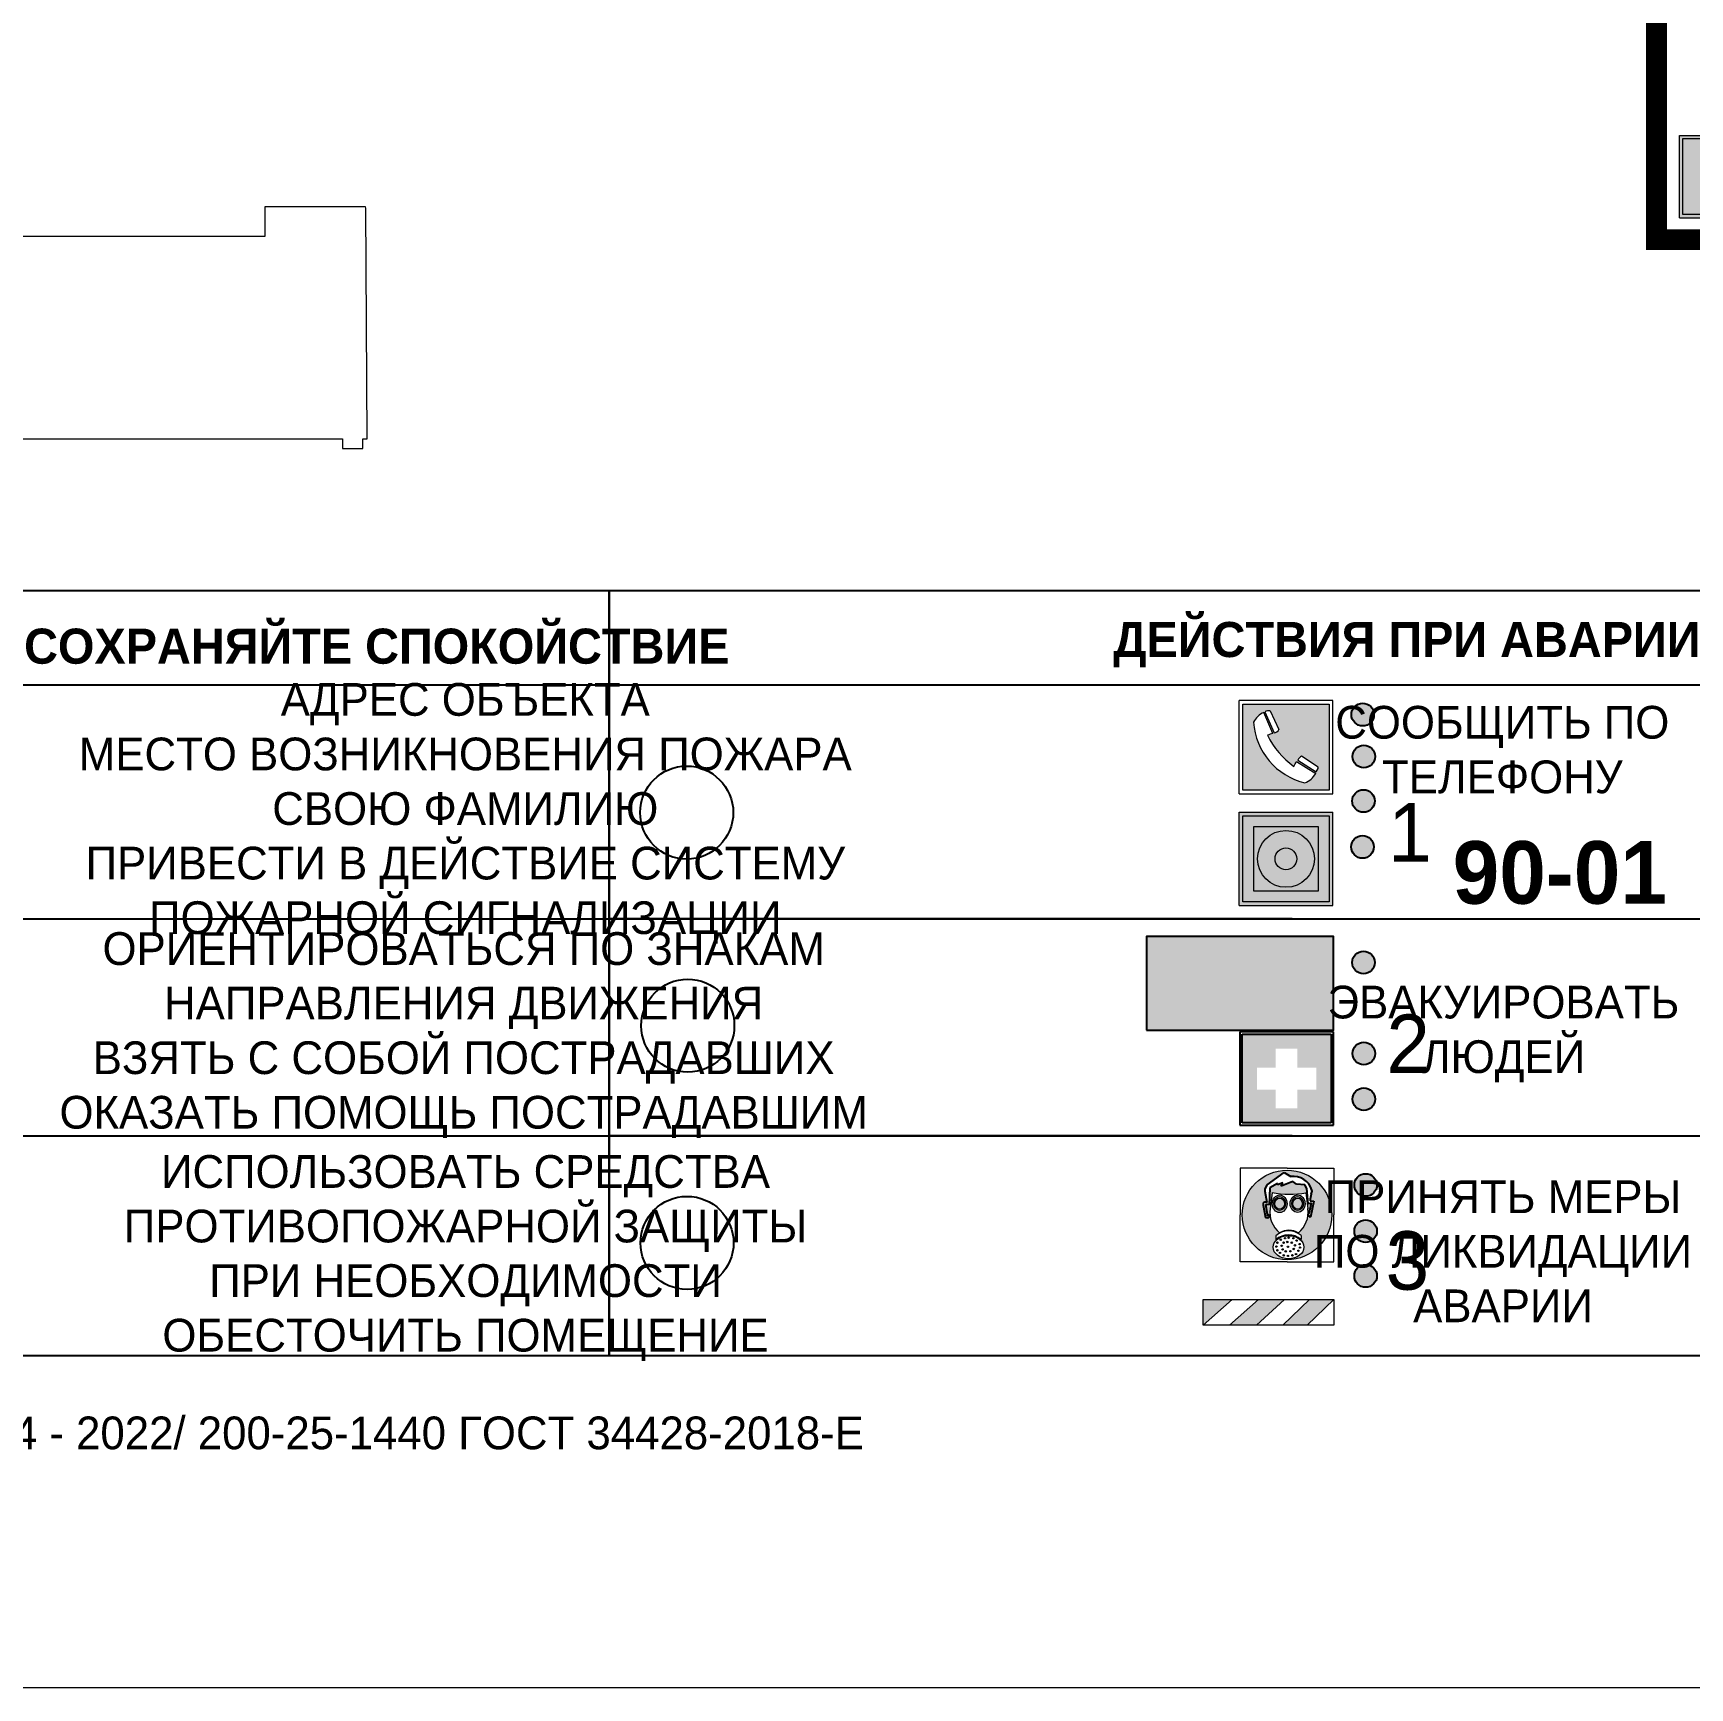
# Model space of a CAD drawing. Header units: millimetres. Extents: x 13810 to 67229, y 12374 to 21950.
# Drawn here: x 38878.2 to 39020, y 14549.1 to 14690.6 of the extents above; entities that cross this region are included whole.
import ezdxf

# ---------------------------------------------------------------- set-up
doc = ezdxf.new("R2010")
doc.units = ezdxf.units.MM
doc.styles.add('обычный', font='arial.ttf')

# ---------------------------------------------------------------- blocks, each defined once
blk = doc.blocks.new('A$C3AD82952')
at = {"true_color": 0xf5f5ff}
h = blk.add_hatch(color=7, dxfattribs=at)
h.dxf.hatch_style = 1
h.paths.add_polyline_path([(8.21, 8.73, 0.414214), (7.89, 9.05), (7.22, 9.05), (7.22, 9.92), (7.59, 9.92, 1), (7.57, 10.36), (7.22, 10.36), (7.22, 10.6), (6.43, 10.6), (6.43, 10.36), (6.01, 10.36), (4.74, 9.59), (4.74, 8.69), (4.98, 8.73), (4.98, 9.26), (6.12, 9.91), (6.43, 9.91), (6.43, 9.05), (5.76, 9.05, 0.414214), (5.44, 8.73), (5.44, 2.2), (8.21, 2.2)], flags=0)
h.paths.add_polyline_path([(12.8, 12.8), (0, 12.8), (0, 0), (12.8, 0)])
h.paths.add_polyline_path([(0.51, 12.29), (12.29, 12.29), (12.29, 0.51), (0.51, 0.51)], flags=16)
h.paths.add_polyline_path([(4.74, 9.59), (6.01, 10.36), (6.43, 10.36), (6.43, 10.6), (7.22, 10.6), (7.22, 10.36), (7.59, 10.36, -0.94586), (7.59, 9.92), (7.22, 9.92), (7.22, 9.05), (7.89, 9.05, -0.414214), (8.21, 8.73), (8.21, 2.2), (5.44, 2.2), (5.44, 8.73, -0.414214), (5.76, 9.05), (6.43, 9.05), (6.43, 9.91), (6.12, 9.91), (4.98, 9.26), (4.98, 8.73), (4.74, 8.69)], flags=0)
h = blk.add_hatch(color=242)
h.dxf.hatch_style = 1
h.paths.add_polyline_path([(12.29, 12.29), (0.51, 12.29), (0.51, 0.51), (12.29, 0.51)])
h.paths.add_polyline_path([(4.74, 8.69), (4.74, 9.59), (6.01, 10.36), (6.43, 10.36), (6.43, 10.6), (7.22, 10.6), (7.22, 10.36), (7.59, 10.36, -0.94586), (7.59, 9.92), (7.22, 9.92), (7.22, 9.05), (7.89, 9.05, -0.414214), (8.21, 8.73), (8.21, 2.2), (5.44, 2.2), (5.44, 8.73, -0.414214), (5.76, 9.05), (6.43, 9.05), (6.43, 9.91), (6.12, 9.91), (4.98, 9.26), (4.98, 8.73)], flags=16)
h = blk.add_hatch(color=7, dxfattribs=at)
h.dxf.hatch_style = 1
h.paths.add_polyline_path([(8.21, 8.73, 0.414214), (7.89, 9.05), (7.22, 9.05), (7.22, 9.92), (7.59, 9.92, 1), (7.57, 10.36), (7.22, 10.36), (7.22, 10.6), (6.43, 10.6), (6.43, 10.36), (6.01, 10.36), (4.74, 9.59), (4.74, 8.69), (4.98, 8.73), (4.98, 9.26), (6.12, 9.91), (6.43, 9.91), (6.43, 9.05), (5.76, 9.05, 0.414214), (5.44, 8.73), (5.44, 2.2), (8.21, 2.2)])
at = {"color": 242, "lineweight": 5}
for p, q in [((0, 0), (0, 12.8)), ((0, 12.8), (12.8, 12.8)), ((6.01, 10.36), (4.74, 9.59)), ((6.01, 10.36), (6.43, 10.36)), ((7.22, 10.6), (6.43, 10.6)), ((6.43, 10.6), (6.43, 10.36)), ((7.22, 10.36), (7.22, 10.6)), ((7.59, 10.36), (7.22, 10.36)), ((12.8, 0), (12.8, 12.8)), ((4.74, 9.59), (4.74, 8.69)), ((4.74, 8.69), (4.98, 8.73)), ((4.98, 9.26), (6.12, 9.91)), ((4.98, 8.73), (4.98, 9.26)), ((5.44, 2.2), (5.44, 8.73)), ((5.76, 9.05), (6.43, 9.05)), ((6.12, 9.91), (6.43, 9.91)), ((6.43, 9.91), (6.43, 9.05)), ((7.22, 9.05), (7.22, 9.92)), ((7.59, 9.92), (7.22, 9.92)), ((7.89, 9.05), (7.22, 9.05)), ((8.21, 2.2), (8.21, 8.73)), ((0, 0), (12.8, 0)), ((5.44, 2.2), (8.21, 2.2))]:
    blk.add_line(p, q, dxfattribs=at)
blk.add_lwpolyline([(0.51, 12.29), (12.29, 12.29), (12.29, 0.51), (0.51, 0.51)], close=True, dxfattribs=at)
for centre, radius, start, end in [((7.58, 10.14), 0.223, 273.1875, 86.8125), ((5.76, 8.73), 0.32, 90, 180), ((7.89, 8.73), 0.32, 0, 90)]:
    blk.add_arc(centre, radius, start, end, dxfattribs=at)
blk = doc.blocks.new('A$C38D26F80')
h = blk.add_hatch(color=5)
h.dxf.hatch_style = 1
h.paths.add_polyline_path([(-8.77, -4.48, 1), (-0.19, -4.48, 1)])
h.paths.add_polyline_path([(-6.75, -3.58), (-6.75, -3.31), (-6.62, -3.22), (-6.5, -3.22), (-6.42, -3.3), (-6.39, -3.28), (-6.59, -2.23), (-6.59, -2.01), (-6.38, -1.58), (-4.76, -0.4), (-4.13, -0.79, -0.362848), (-2.1, -2.1, -0.201049), (-2.17, -2.48, 0.085434), (-2.26, -3.13), (-1.9, -3.16), (-2.25, -4.7), (-2.4, -4.59), (-2.43, -4.34), (-2.36, -4.34), (-2.14, -3.34), (-2.47, -3.42), (-2.58, -1.95), (-2.77, -1.58), (-3.58, -1.52), (-3.92, -1.26), (-5.05, -1.73), (-4.87, -1.39), (-5.41, -1.6), (-5.41, -1.46), (-6.13, -1.87), (-6.18, -3.5), (-6.56, -3.47), (-6.37, -4.59), (-6.16, -4.43), (-6.16, -4.66), (-6.36, -4.79), (-6.37, -4.8), (-6.51, -4.76)], flags=16)
h.paths.add_polyline_path([(-6.51, -4.76), (-6.36, -4.79), (-6.37, -4.8)], flags=0)
h.paths.add_polyline_path([(-5.92, -2.34, 0.089508), (-2.67, -2.35), (-2.48, -3.88, -0.268602), (-3.4, -6.18, 0.262449), (-5.2, -6.18, -0.268602), (-6.11, -3.88)], flags=16)
edge = h.paths.add_edge_path(flags=16)
edge.add_ellipse((-5.19, -3.41), major_axis=(0, 0.842), ratio=0.848992, start_angle=0, end_angle=360)
edge = h.paths.add_edge_path(flags=0)
edge.add_ellipse((-5.19, -3.39), major_axis=(0, 0.665), ratio=0.853798, start_angle=0, end_angle=360)
edge = h.paths.add_edge_path(flags=0)
edge.add_ellipse((-5.19, -3.4), major_axis=(0, 0.528), ratio=0.864094, start_angle=0, end_angle=360)
edge = h.paths.add_edge_path(flags=16)
edge.add_ellipse((-3.47, -3.4), major_axis=(0, 0.842), ratio=0.848992, start_angle=0, end_angle=360)
h.paths.add_polyline_path([(-3.13, -6.45), (-3.13, -6.84, 0.383174), (-5.57, -6.85), (-5.57, -6.49, -0.369952)], flags=16)
edge = h.paths.add_edge_path(flags=0)
edge.add_ellipse((-3.47, -3.39), major_axis=(0, 0.665), ratio=0.853798, start_angle=0, end_angle=360)
edge = h.paths.add_edge_path(flags=0)
edge.add_ellipse((-3.47, -3.4), major_axis=(0, 0.528), ratio=0.864094, start_angle=0, end_angle=360)
edge = h.paths.add_edge_path(flags=16)
edge.add_ellipse((-4.34, -7.57), major_axis=(-1.48, 0), ratio=0.744955, start_angle=0, end_angle=360)
h.paths.add_polyline_path([(-5.01, -6.85, -1), (-5.15, -6.85, -1)], flags=0)
h.paths.add_polyline_path([(-5.33, -7.14, -1), (-5.47, -7.14, -1)], flags=0)
h.paths.add_polyline_path([(-4.61, -6.71, -1), (-4.74, -6.71, -1)], flags=16)
h.paths.add_polyline_path([(-5.43, -7.51, -1), (-5.57, -7.51, -1)], flags=0)
h.paths.add_polyline_path([(-4.26, -6.67, -1), (-4.4, -6.67, -1)], flags=16)
h.paths.add_polyline_path([(-4.74, -7.14, -1), (-4.88, -7.14, -1)], flags=0)
h.paths.add_polyline_path([(-4.93, -7.43, -1), (-5.07, -7.43, -1)], flags=0)
h.paths.add_polyline_path([(-4.41, -7.07, -1), (-4.54, -7.07, -1)], flags=0)
h.paths.add_polyline_path([(-5.33, -7.87, -1), (-5.46, -7.87, -1)], flags=0)
h.paths.add_polyline_path([(-3.8, -6.71, -1), (-3.94, -6.71, -1)], flags=16)
h.paths.add_polyline_path([(-4.85, -7.78, -1), (-4.98, -7.78, -1)], flags=0)
h.paths.add_polyline_path([(-3.96, -7.14, -1), (-4.1, -7.14, -1)], flags=0)
h.paths.add_polyline_path([(-4.33, -7.53, -1), (-4.47, -7.53, -1)], flags=0)
h.paths.add_polyline_path([(-5.09, -8.12, -1), (-5.23, -8.12, -1)], flags=0)
h.paths.add_polyline_path([(-3.5, -6.94, -1), (-3.64, -6.94, -1)], flags=0)
h.paths.add_polyline_path([(-4.54, -7.97, -1), (-4.68, -7.97, -1)], flags=0)
h.paths.add_polyline_path([(-3.66, -7.39, -1), (-3.8, -7.39, -1)], flags=0)
h.paths.add_polyline_path([(-4.73, -8.35, -1), (-4.86, -8.35, -1)], flags=0)
h.paths.add_polyline_path([(-4.09, -7.96, -1), (-4.23, -7.96, -1)], flags=0)
h.paths.add_polyline_path([(-3.77, -7.74, -1), (-3.91, -7.74, -1)], flags=0)
h.paths.add_polyline_path([(-3.22, -7.27, -1), (-3.35, -7.27, -1)], flags=0)
h.paths.add_polyline_path([(-4.34, -8.4, -1), (-4.47, -8.4, -1)], flags=0)
h.paths.add_polyline_path([(-3.16, -7.61, -1), (-3.3, -7.61, -1)], flags=0)
h.paths.add_polyline_path([(-3.9, -8.35, -1), (-4.04, -8.35, -1)], flags=0)
h.paths.add_polyline_path([(-3.32, -7.91, -1), (-3.46, -7.91, -1)], flags=0)
h.paths.add_polyline_path([(-3.55, -8.23, -1), (-3.69, -8.23, -1)], flags=0)
at = {"color": 5, "lineweight": 5}
for p, q in [((-4.48, 0), (-8.96, 0)), ((-8.96, 0), (-8.96, -4.48)), ((-4.48, 0), (0, 0)), ((0, 0), (0, -4.48)), ((-6.59, -2.01), (-6.38, -1.58)), ((-6.38, -1.58), (-4.76, -0.4)), ((-5.41, -1.46), (-6.13, -1.87)), ((-4.87, -1.39), (-5.41, -1.6)), ((-5.41, -1.6), (-5.41, -1.46)), ((-3.92, -1.26), (-5.05, -1.73)), ((-5.05, -1.73), (-4.87, -1.39)), ((-4.76, -0.4), (-4.13, -0.79)), ((-3.58, -1.52), (-3.92, -1.26)), ((-2.77, -1.58), (-3.58, -1.52)), ((-2.58, -1.95), (-2.77, -1.58)), ((-6.59, -2.23), (-6.59, -2.01)), ((-6.39, -3.28), (-6.59, -2.23)), ((-6.13, -1.87), (-6.18, -3.5)), ((-5.92, -2.34), (-6.11, -3.88)), ((-2.67, -2.34), (-2.48, -3.88)), ((-2.47, -3.42), (-2.58, -1.95)), ((-1.9, -3.16), (-2.26, -3.13)), ((-2.25, -4.7), (-1.9, -3.16)), ((-8.96, -8.96), (-8.96, -4.48)), ((-6.75, -3.31), (-6.62, -3.22)), ((-6.75, -3.58), (-6.75, -3.31)), ((-6.51, -4.76), (-6.75, -3.58)), ((-6.62, -3.22), (-6.5, -3.22)), ((-6.18, -3.5), (-6.56, -3.47)), ((-6.56, -3.47), (-6.37, -4.59)), ((-6.5, -3.22), (-6.42, -3.3)), ((-6.42, -3.3), (-6.39, -3.28)), ((-6.37, -4.59), (-6.16, -4.43)), ((-6.16, -4.66), (-6.37, -4.8)), ((-6.16, -4.43), (-6.16, -4.66)), ((-2.14, -3.34), (-2.47, -3.42)), ((-2.43, -4.34), (-2.4, -4.59)), ((-2.43, -4.34), (-2.36, -4.34)), ((-2.4, -4.59), (-2.25, -4.7)), ((-2.36, -4.34), (-2.14, -3.34)), ((0, -8.96), (0, -4.48)), ((-6.37, -4.8), (-6.51, -4.76)), ((-5.57, -6.49), (-5.57, -6.85)), ((-3.13, -6.45), (-3.13, -6.84)), ((-4.48, -8.96), (-8.96, -8.96)), ((-4.48, -8.96), (0, -8.96))]:
    blk.add_line(p, q, dxfattribs=at)
at = {"color": 5}
for p, q in [((-6.59, -2.01), (-6.38, -1.58)), ((-6.38, -1.58), (-4.76, -0.4)), ((-5.41, -1.46), (-6.13, -1.87)), ((-4.87, -1.39), (-5.41, -1.6)), ((-5.41, -1.6), (-5.41, -1.46)), ((-3.92, -1.26), (-5.05, -1.73)), ((-5.05, -1.73), (-4.87, -1.39)), ((-4.76, -0.4), (-4.13, -0.79)), ((-3.58, -1.52), (-3.92, -1.26)), ((-2.77, -1.58), (-3.58, -1.52)), ((-2.58, -1.95), (-2.77, -1.58)), ((-6.59, -2.23), (-6.59, -2.01)), ((-6.39, -3.28), (-6.59, -2.23)), ((-6.13, -1.87), (-6.18, -3.5)), ((-2.47, -3.42), (-2.58, -1.95)), ((-2.26, -3.13), (-1.9, -3.16)), ((-1.9, -3.16), (-2.25, -4.7)), ((-6.75, -3.31), (-6.62, -3.22)), ((-6.75, -3.58), (-6.75, -3.31)), ((-6.51, -4.76), (-6.75, -3.58)), ((-6.62, -3.22), (-6.5, -3.22)), ((-6.18, -3.5), (-6.56, -3.47)), ((-6.56, -3.47), (-6.37, -4.59)), ((-6.5, -3.22), (-6.42, -3.3)), ((-6.42, -3.3), (-6.39, -3.28)), ((-6.37, -4.59), (-6.16, -4.43)), ((-6.16, -4.66), (-6.37, -4.8)), ((-6.16, -4.66), (-6.36, -4.79)), ((-6.16, -4.43), (-6.16, -4.66)), ((-2.14, -3.34), (-2.47, -3.42)), ((-2.4, -4.59), (-2.43, -4.34)), ((-2.43, -4.34), (-2.36, -4.34)), ((-2.25, -4.7), (-2.4, -4.59)), ((-2.36, -4.34), (-2.14, -3.34)), ((-6.37, -4.8), (-6.51, -4.76)), ((-6.36, -4.79), (-6.51, -4.76))]:
    blk.add_line(p, q, dxfattribs=at)
at = {"color": 5, "lineweight": 5}
for centre, radius in [((-4.48, -4.48), 4.29), ((-5.5, -7.51), 0.0678), ((-5.4, -7.14), 0.0678), ((-5.4, -7.87), 0.0678), ((-5.08, -6.85), 0.0678), ((-5, -7.43), 0.0678), ((-4.91, -7.78), 0.0678), ((-4.81, -7.14), 0.0678), ((-4.67, -6.71), 0.0678), ((-4.61, -7.97), 0.0678), ((-4.47, -7.07), 0.0678), ((-4.4, -7.53), 0.0678), ((-4.33, -6.67), 0.0678), ((-4.16, -7.96), 0.0678), ((-4.03, -7.14), 0.0678), ((-3.87, -6.71), 0.0678), ((-3.84, -7.74), 0.0678), ((-3.73, -7.39), 0.0678), ((-3.57, -6.94), 0.0678), ((-3.39, -7.91), 0.0678), ((-3.28, -7.27), 0.0678), ((-3.23, -7.61), 0.0678), ((-5.16, -8.12), 0.0678), ((-4.79, -8.35), 0.0678), ((-4.4, -8.4), 0.0678), ((-3.97, -8.35), 0.0678), ((-3.62, -8.23), 0.0678)]:
    blk.add_circle(centre, radius, dxfattribs=at)
at = {"color": 5}
for centre, radius, start, end in [((-3.89, -2.66), 1.88, 17.387, 97.1599), ((-0.35, -3.07), 1.91, 162.2553, 181.7878), ((-2.6, -2.2), 0.511, 326.3906, 11.8614)]:
    blk.add_arc(centre, radius, start, end, dxfattribs=at)
at = {"color": 5, "lineweight": 5}
for centre, radius, start, end in [((-4.28, 6.66), 9.15, 259.6987, 280.1569), ((-0.47, -3.05), 1.79, 161.5846, 182.4584), ((-2.6, -2.2), 0.513, 326.4781, 11.7739), ((-3.66, -4.24), 2.47, 171.573, 231.7124), ((-4.93, -4.24), 2.47, 308.2876, 8.427), ((-4.33, -7.88), 1.87, 50.358, 131.5662), ((-4.3, -7.78), 1.83, 60.5889, 119.4111), ((-4.34, -8.2), 1.82, 48.4943, 132.3565)]:
    blk.add_arc(centre, radius, start, end, dxfattribs=at)
for centre, major_axis, ratio in [((-5.19, -3.41), (0, 0.842), 0.848992), ((-5.19, -3.39), (0, 0.665), 0.853798), ((-5.19, -3.4), (0, 0.528), 0.864094), ((-3.47, -3.4), (0, 0.842), 0.848992), ((-3.47, -3.39), (0, 0.665), 0.853798), ((-3.47, -3.4), (0, 0.528), 0.864094), ((-4.34, -7.57), (-1.48, 0), 0.744955)]:
    blk.add_ellipse(centre, major_axis=major_axis, ratio=ratio, dxfattribs=at)
blk = doc.blocks.new('A$C47DD6509')
at = {"lineweight": 5}
for points in [[(-8.69, 0), (-11.19, 0), (-11.19, -2.22)], [(-4.22, 0), (-6.45, 0), (-8.91, -2.22), (-6.61, -2.22)], [(0, 0), (-2.09, 0), (-4.36, -2.22), (-2.29, -2.22)]]:
    blk.add_hatch(color=242, dxfattribs=at).paths.add_polyline_path(points)
at = {"color": 242, "lineweight": 5}
for p, q in [((-11.19, -2.22), (-8.69, 0)), ((-11.19, -2.22), (-11.19, 0)), ((-11.19, 0), (-8.69, 0)), ((-11.19, 0), (0, 0)), ((-8.91, -2.22), (-6.45, 0)), ((-6.61, -2.22), (-4.22, 0)), ((-4.36, -2.22), (-2.09, 0)), ((-2.29, -2.22), (0, 0)), ((0, 0), (0, -2.22)), ((0, -2.22), (-11.19, -2.22))]:
    blk.add_line(p, q, dxfattribs=at)
blk = doc.blocks.new('A$C32E8229D')
at = {"true_color": 0xffffff}
blk.add_hatch(color=7, dxfattribs=at).paths.add_polyline_path([(0, 0), (0, -8), (16, -8), (16, 0)])
h = blk.add_hatch(color=126)
h.paths.add_polyline_path([(0.2, -0.2), (15.8, -0.2), (15.8, -7.8), (0.2, -7.8)])
h.paths.add_polyline_path([(13.49, -2.05), (12.08, -2.05), (11.37, -2.63, 0.162397), (11.29, -2.84), (11.29, -3.63), (10.35, -3.63), (10.35, -4.05), (11.68, -4.05), (11.68, -3.48), (12.26, -4.28), (11.29, -5.1), (11.29, -6.78), (11.85, -6.78), (11.85, -5.44), (12.8, -4.64), (12.8, -5.94), (14.46, -5.94), (14.46, -5.39), (13.45, -5.39), (13.45, -3.97), (12.46, -2.59), (13.15, -2.59), (13.69, -3.34), (14.18, -3)], flags=16)
h.paths.add_polyline_path([(10.74, -1.82, 1), (11.8, -1.82, 1)], flags=16)
h.paths.add_polyline_path([(9.39, -3.59), (5.99, -3.59), (6.56, -3.03), (5.91, -3.03), (5.1, -3.83), (5.91, -4.64), (6.56, -4.64), (5.99, -4.09), (9.39, -4.09)], flags=16)
h.paths.add_polyline_path([(4.29, -1.08), (1.72, -1.08), (1.72, -6.6), (4.29, -6.6)], flags=16)
at = {"color": 126}
blk.add_lwpolyline([(16, -8), (0, -8), (0, 0), (16, 0)], close=True, dxfattribs=at)
blk = doc.blocks.new('A$C18900ED3')
h = blk.add_hatch(color=126)
h.paths.add_polyline_path([(-0.18, -0.18), (-7.02, -0.18), (-7.02, -7.02), (-0.18, -7.02)])
h.paths.add_polyline_path([(-5.89, -4.46), (-5.89, -2.77), (-4.46, -2.77), (-4.46, -1.31), (-2.77, -1.31), (-2.77, -2.77), (-1.33, -2.77), (-1.33, -4.46), (-2.77, -4.46), (-2.77, -5.89), (-4.46, -5.89), (-4.46, -4.46)], flags=16)
at = {"color": 126}
for p, q in [((-7.2, 0), (-7.2, -7.2)), ((0, 0), (-7.2, 0)), ((0, -7.2), (0, 0)), ((-7.02, -7.02), (-7.02, -0.18)), ((-7.02, -0.18), (-0.18, -0.18)), ((-0.18, -0.18), (-0.18, -7.02)), ((-7.2, -7.2), (0, -7.2)), ((-0.18, -7.02), (-7.02, -7.02))]:
    blk.add_line(p, q, dxfattribs=at)
blk = doc.blocks.new('A$C456E1F9C')
at = {"lineweight": 5}
h = blk.add_hatch(color=242, dxfattribs=at)
h.paths.add_polyline_path([(0.51, -1.47), (0.51, -13.26), (12.29, -13.26), (12.29, -1.47)])
h.paths.add_polyline_path([(5.42, -4.95, -0.254479), (4.78, -5.4), (3.52, -2.53, -0.209735), (4.23, -2.4)], flags=16)
h.paths.add_polyline_path([(8.53, -8.6), (10.87, -10.17), (10.54, -10.76), (8.03, -9.13, -0.192251)], flags=16)
h.paths.add_polyline_path([(4.61, -5.49, 0.005518), (3.87, -5.72, 0.128647), (7.49, -10.01, 0.00809), (7.83, -9.33), (10.47, -10.97, -0.16736), (8.99, -12.25, -0.327862), (1.95, -3.95, -0.166952), (3.36, -2.62)], flags=16)
at = {"color": 242, "lineweight": 5}
for p, q in [((0, -13.77), (0, -0.97)), ((12.8, -0.97), (0, -0.97)), ((12.8, -13.77), (12.8, -0.97)), ((4.61, -5.49), (3.36, -2.62)), ((3.52, -2.53), (4.78, -5.4)), ((4.23, -2.4), (5.42, -4.95)), ((10.81, -10.12), (8.53, -8.6)), ((7.83, -9.33), (10.47, -10.97)), ((8.03, -9.13), (10.54, -10.76)), ((10.54, -10.76), (10.8, -10.3)), ((10.8, -10.3), (10.81, -10.12)), ((0, -13.77), (12.8, -13.77))]:
    blk.add_line(p, q, dxfattribs=at)
blk.add_lwpolyline([(0.51, -1.47), (12.29, -1.47), (12.29, -13.26), (0.51, -13.26)], close=True, dxfattribs=at)
for centre, radius, start, end in [((4.59, -5.34), 2.99, 114.2845, 152.1974), ((11.12, -3.31), 9.19, 183.9915, 256.6009), ((4.02, -3.27), 0.891, 76.3284, 123.7092), ((14.98, -39.1), 35.17, 107.1487, 108.4135), ((13.86, -0.94), 11.08, 205.5536, 234.8762), ((4.68, -4.59), 0.824, 276.9621, 334.0723), ((8.94, -9.5), 0.989, 114.4092, 157.9388), ((-13.31, 0.8), 23.44, 332.5487, 334.4027), ((7.87, -9.46), 3, 291.9291, 329.9329)]:
    blk.add_arc(centre, radius, start, end, dxfattribs=at)
blk = doc.blocks.new('A$C54414219')
at = {"true_color": 0xffffff}
h = blk.add_hatch(color=7, dxfattribs=at)
h.paths.add_polyline_path([(2.39, -9.45), (2.39, -18.3), (11.23, -18.3), (11.23, -9.45)], flags=0)
h.paths.add_polyline_path([(10.71, -13.87, -1), (2.92, -13.87, -1)], flags=0)
h.paths.add_polyline_path([(8.3, -13.87, -1), (5.33, -13.87, -1)], flags=0)
h.paths.add_polyline_path([(0.41, -7.47), (0.41, -20.27), (13.21, -20.27), (13.21, -7.47)])
h.paths.add_polyline_path([(0.92, -19.77), (12.71, -19.77), (12.71, -7.98), (0.92, -7.98)], flags=16)
h.paths.add_polyline_path([(11.23, -9.45), (11.23, -18.3), (2.39, -18.3), (2.39, -9.45)], flags=0)
at = {"lineweight": 5}
h = blk.add_hatch(color=242, dxfattribs=at)
h.paths.add_polyline_path([(12.71, -7.98), (0.92, -7.98), (0.92, -19.77), (12.71, -19.77)])
h.paths.add_polyline_path([(11.23, -18.3), (2.39, -18.3), (2.39, -9.45), (11.23, -9.45)], flags=16)
h.paths.add_polyline_path([(10.71, -13.87, -1), (2.92, -13.87, -1)], flags=0)
h.paths.add_polyline_path([(8.3, -13.87, -1), (5.33, -13.87, -1)], flags=0)
at = {"true_color": 0xffffff}
h = blk.add_hatch(color=7, dxfattribs=at)
h.paths.add_polyline_path([(2.39, -9.45), (2.39, -18.3), (11.23, -18.3), (11.23, -9.45)])
h.paths.add_polyline_path([(10.71, -13.87, -1), (2.92, -13.87, -1)], flags=16)
h.paths.add_polyline_path([(8.3, -13.87, -1), (5.33, -13.87, -1)], flags=0)
at = {"lineweight": 5}
h = blk.add_hatch(color=242, dxfattribs=at)
h.paths.add_polyline_path([(2.92, -13.87, 1), (10.71, -13.87, 1)])
h.paths.add_polyline_path([(8.3, -13.87, -1), (5.33, -13.87, -1)], flags=16)
at = {"color": 242, "lineweight": 5}
for p, q in [((0.41, -20.27), (0.41, -7.47)), ((0.41, -7.47), (13.21, -7.47)), ((0.41, -7.47), (13.21, -7.47)), ((13.21, -20.27), (13.21, -7.47)), ((0.41, -20.27), (13.21, -20.27))]:
    blk.add_line(p, q, dxfattribs=at)
for points in [[(0.92, -7.98), (12.71, -7.98), (12.71, -19.77), (0.92, -19.77)], [(2.39, -9.45), (11.23, -9.45), (11.23, -18.3), (2.39, -18.3)]]:
    blk.add_lwpolyline(points, close=True, dxfattribs=at)
for radius in [3.89, 1.49]:
    blk.add_circle((6.81, -13.87), radius, dxfattribs=at)

msp = doc.modelspace()

# ---------------------------------------------------------------- hatches: boundary and pattern name
at = {"lineweight": 0}
h = msp.add_hatch(color=256, dxfattribs=at)
h.dxf.hatch_style = 1
h.paths.add_polyline_path([(38991, 14632.31, 1), (38992.93, 14632.31, 1)])
h = msp.add_hatch(color=256, dxfattribs=at)
h.dxf.hatch_style = 1
h.paths.add_polyline_path([(38991.1, 14628.73, 1), (38993.04, 14628.73, 1)])
h = msp.add_hatch(color=256, dxfattribs=at)
h.dxf.hatch_style = 1
h.paths.add_polyline_path([(38991.07, 14624.92, 1), (38993, 14624.92, 1)])
h = msp.add_hatch(color=256, dxfattribs=at)
h.dxf.hatch_style = 1
h.paths.add_polyline_path([(38990.98, 14620.99, 1), (38992.91, 14620.99, 1)])
h = msp.add_hatch(color=256, dxfattribs=at)
h.dxf.hatch_style = 1
h.paths.add_polyline_path([(38991.07, 14611.1, 1), (38993, 14611.1, 1)])
h = msp.add_hatch(color=256, dxfattribs=at)
h.dxf.hatch_style = 1
h.paths.add_polyline_path([(38991.11, 14603.32, 1), (38993.04, 14603.32, 1)])
h = msp.add_hatch(color=256, dxfattribs=at)
h.dxf.hatch_style = 1
h.paths.add_polyline_path([(38991.1, 14599.42, 1), (38993.03, 14599.42, 1)])
h = msp.add_hatch(color=256, dxfattribs=at)
h.dxf.hatch_style = 1
h.paths.add_polyline_path([(38991.26, 14592.07, 1), (38993.19, 14592.07, 1)])
h = msp.add_hatch(color=256, dxfattribs=at)
h.dxf.hatch_style = 1
h.paths.add_polyline_path([(38991.25, 14588.12, 1), (38993.18, 14588.12, 1)])
h = msp.add_hatch(color=256, dxfattribs=at)
h.dxf.hatch_style = 1
h.paths.add_polyline_path([(38991.26, 14584.29, 1), (38993.19, 14584.29, 1)])

# ---------------------------------------------------------------- linework, layer by layer
at = {"color": 126, "lineweight": 0, "true_color": 0x008754}
msp.add_lwpolyline([(38762.27, 14944.05), (39362.27, 14944.05), (39362.27, 14549.05), (38762.27, 14549.05)], close=True, dxfattribs=at)
msp.add_lwpolyline([(38762.27, 14944.05), (39362.27, 14944.05), (39362.27, 14549.05), (38762.27, 14549.05)], close=True, dxfattribs=at)
msp.add_lwpolyline([(38762.27, 14944.05), (39362.27, 14944.05), (39362.27, 14549.05), (38762.27, 14549.05)], close=True, dxfattribs=at)
msp.add_lwpolyline([(38762.27, 14944.05), (39362.27, 14944.05), (39362.27, 14549.05), (38762.27, 14549.05)], close=True, dxfattribs=at)
at = {"lineweight": 0, "const_width": 1.78}
msp.add_lwpolyline([(39017.1, 14695.17), (39017.1, 14672.94), (39023.38, 14672.94)], dxfattribs=at)
at = {"lineweight": 0}
msp.add_lwpolyline([(38840.39, 14655.91), (38904.72, 14655.91), (38904.72, 14655.07), (38906.46, 14655.07), (38906.46, 14655.91), (38906.81, 14655.91), (38906.69, 14675.64), (38906.68, 14675.76), (38898.05, 14675.76), (38898.05, 14673.21), (38854.93, 14673.21)], dxfattribs=at)
for points in [[(38783.75, 14634.85), (38927.52, 14634.85), (38927.52, 14642.9), (38783.75, 14642.9)], [(38927.52, 14634.85), (39071.29, 14634.85), (39071.29, 14642.9), (38927.52, 14642.9)], [(38783.75, 14634.85), (38927.52, 14634.85), (38927.52, 14577.45), (38783.75, 14577.45)], [(38927.52, 14634.85), (39071.29, 14634.85), (39071.29, 14577.45), (38927.52, 14577.45)]]:
    msp.add_lwpolyline(points, close=True)
for points in [[(38842.17, 14614.85), (38783.75, 14614.85), (38927.52, 14614.85)], [(38985.94, 14614.85), (38927.52, 14614.85), (39071.29, 14614.85)], [(38842.17, 14596.28), (38783.75, 14596.28), (38927.52, 14596.28)], [(38985.94, 14596.28), (38927.52, 14596.28), (39071.29, 14596.28)]]:
    msp.add_lwpolyline(points)
for centre, radius in [((38991.97, 14632.31), 0.966), ((38992.07, 14628.73), 0.966), ((38934.15, 14623.93), 3.98), ((38992.03, 14624.92), 0.966), ((38991.95, 14620.99), 0.966), ((38992.03, 14611.1), 0.966), ((38934.24, 14605.7), 3.98), ((38992.07, 14603.32), 0.966), ((38992.07, 14599.42), 0.966), ((38992.22, 14592.07), 0.966), ((38934.18, 14587.12), 3.98), ((38992.22, 14588.12), 0.966), ((38992.22, 14584.29), 0.966)]:
    msp.add_circle(centre, radius)

# ---------------------------------------------------------------- block references
for name, p, xscale, yscale, zscale in [('A$C3AD82952', (39019.06, 14674.82), 0.55, 0.55, 0.55), ('A$C456E1F9C', (38981.41, 14634.13), 0.625, 0.625, 0.625), ('A$C54414219', (38981.15, 14628.64), 0.625, 0.625, 0.625), ('A$C18900ED3', (38989.47, 14605.18), 1.111111111007631, 1.111111111007631, 1.111111111007631), ('A$C38D26F80', (38989.5, 14593.51), 0.8928571427240968, 0.8928571427240968, 0.8928571427240968)]:
    msp.add_blockref(name, p, dxfattribs=dict(xscale=xscale, yscale=yscale, zscale=zscale))
at = {"xscale": -1}
msp.add_blockref('A$C32E8229D', (38989.47, 14613.33), dxfattribs=at)
at = {"color": 242, "true_color": 0xc1121c}
msp.add_blockref('A$C47DD6509', (38989.5, 14582.29), dxfattribs=at)

# ---------------------------------------------------------------- texts
at = {"lineweight": 0, "attachment_point": 5, "style": 'обычный'}
for s, insert, char_height, width in [('{\\fProxima Nova Rg|b1|i0|c204|p2;ДЕЙСТВИЯ ПРИ ПОЖАРЕ: СОХРАНЯЙТЕ СПОКОЙСТВИЕ\\H1.6644x; }', (38880.92, 14637.73), 3, 175.1736), ('{\\fProxima Nova Rg|b1|i0|c204|p2;ДЕЙСТВИЯ ПРИ АВАРИИ: СОХРАНЯЙТЕ СПОКОЙСТВИЕ\\H1.6644x; }', (39027.13, 14638.3), 3, 175.1736), ('\\pi-8.4,l8.4,t8.4;{\\fProxima Nova Rg|b0|i0|c204|p2;АДРЕС ОБЪЕКТА\\PМЕСТО ВОЗНИКНОВЕНИЯ ПОЖАРА \\PСВОЮ ФАМИЛИЮ\\PПРИВЕСТИ В ДЕЙСТВИЕ СИСТЕМУ \\PПОЖАРНОЙ СИГНАЛИЗАЦИИ}', (38915.21, 14623.87), 2.8, 126.6484), ('{\\fProxima Nova Rg|b0|i0|c204|p2;СООБЩИТЬ ПО \\PТЕЛЕФОНУ}', (39003.91, 14629.3), 2.8, 126.6484), ('{\\fProxima Nova Rg|b0|i0|c204|p2;1\\H1.1667x; }', (38996.01, 14622.24), 5, 126.6484), ('{\\fProxima Nova Rg|b1|i0|c204|p2;\\H1.0714x;90-01\\fProxima Nova Rg|b0|i0|c204|p2;\\H0.93331x; \\H1.3449x; }', (39008.83, 14618.77), 5, 126.6484), ('\\pi-8.4,l8.4,t8.4;{\\fProxima Nova Rg|b0|i0|c204|p2;ОРИЕНТИРОВАТЬСЯ ПО ЗНАКАМ \\PНАПРАВЛЕНИЯ ДВИЖЕНИЯ\\PВЗЯТЬ С СОБОЙ ПОСТРАДАВШИХ\\PОКАЗАТЬ ПОМОЩЬ ПОСТРАДАВШИМ}', (38915.07, 14604.89), 2.8, 126.6484), ('{\\fProxima Nova Rg|b0|i0|c204|p2;ЭВАКУИРОВАТЬ \\PЛЮДЕЙ}', (39004.01, 14604.98), 2.8, 126.6484), ('{\\fProxima Nova Rg|b0|i0|c204|p2;2\\H1.1967x; }', (38995.86, 14604.15), 5, 126.6484), ('\\pi-8.4,l8.4,t8.4;{\\fProxima Nova Rg|b0|i0|c204|p2;ИСПОЛЬЗОВАТЬ СРЕДСТВА \\PПРОТИВОПОЖАРНОЙ ЗАЩИТЫ \\PПРИ НЕОБХОДИМОСТИ \\PОБЕСТОЧИТЬ ПОМЕЩЕНИЕ}', (38915.23, 14585.82), 2.8, 126.6484), ('{\\fProxima Nova Rg|b0|i0|c204|p2;ПРИНЯТЬ МЕРЫ \\PПО ЛИКВИДАЦИИ \\PАВАРИИ}', (39003.97, 14586.4), 2.8, 126.6484), ('{\\fProxima Nova Rg|b0|i0|c204|p2;3\\H1.1967x; }', (38995.79, 14585.58), 5, 126.6484), ('\\pi-8.4,l8.4,t8.4;{\\fProxima Nova Rg|b0|i0|c204|p2;ИЗГОТОВИТЕЛЬ: ИП АНДРЕЕВ А. А.\\fProxima Nova Rg|b0|i0|c0|p2; \\fProxima Nova Rg|b0|i0|c204|p2;ФП-24 - 2022/ 200-25-1440 ГОСТ 34428-2018-Е\\H1.2266x; }', (38875.27, 14570.46), 2.8, 191.3484)]:
    msp.add_mtext(s, dxfattribs=dict(at, insert=insert, char_height=char_height, width=width))

doc.saveas('drawing.dxf')
